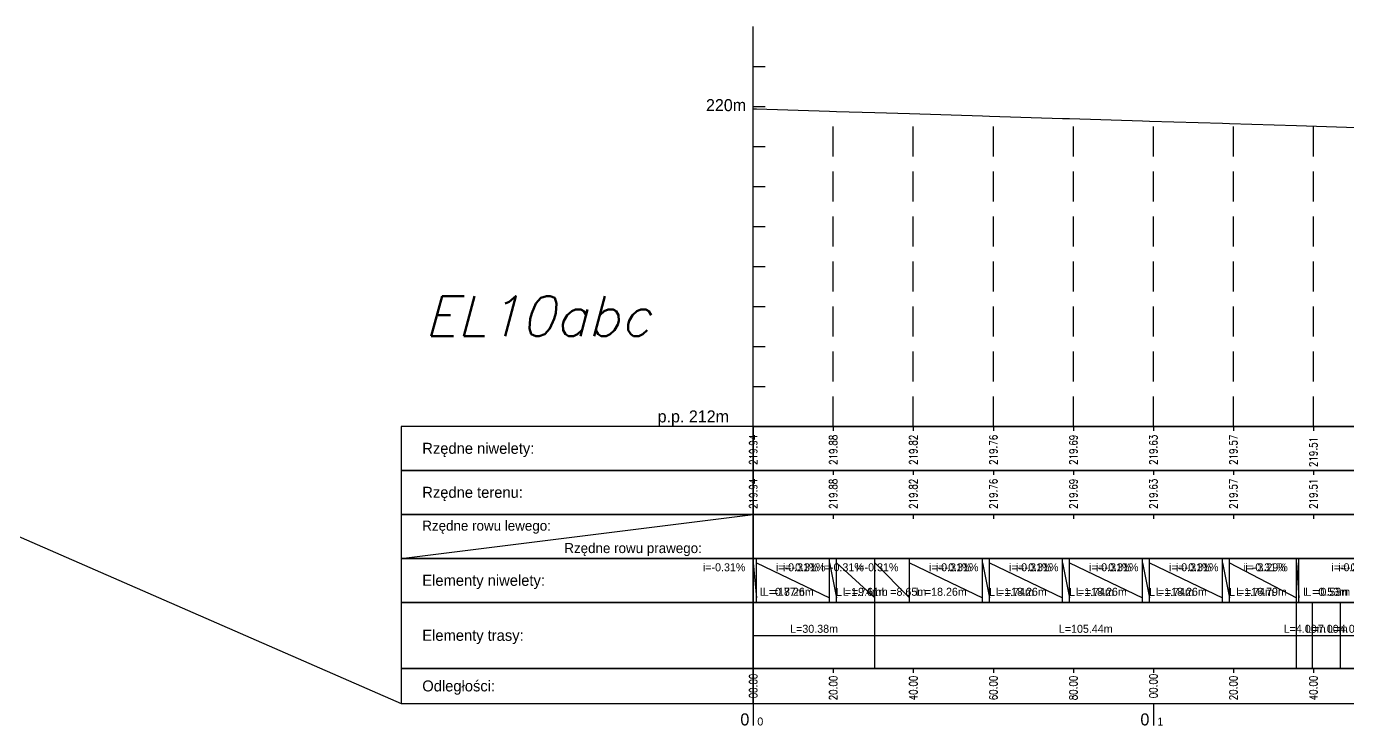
# Model space of a CAD drawing. Header units: metres. Extents: x 7399493 to 7407015, y 5696902 to 5712236.
# Drawn here: x 7405415.4 to 7405745.7, y 5699273.5 to 5699448.3 of the extents above; entities that cross this region are included whole.
import ezdxf

# ---------------------------------------------------------------- set-up
doc = ezdxf.new("R2010")
doc.units = ezdxf.units.M
doc.linetypes.add('DASHED', pattern=[0.75, 0.5, -0.25])
for name, color, linetype in [('pomoc', 140, 'Continuous'), ('PR_0', 7, 'Continuous'), ('PR_istniejacy_teren', 7, 'Continuous')]:
    doc.layers.add(name, color=color, linetype=linetype)
doc.styles.add('simplex 0.80', font='simplex.shx', dxfattribs={"width": 0.8})
doc.styles.add('Standard poch.', font='simplex.shx', dxfattribs={"oblique": 15})

# ---------------------------------------------------------------- blocks, each defined once
blk = doc.blocks.new('*U237')
at = {"layer": 'PR_0', "color": 1, "linetype": 'Continuous', "lineweight": -3, "char_height": 2}
for s, insert, attachment_point in [('i=-0.31%', (7403729.14, 5699639.23), 9), ('i=-0.31%', (7403747.4, 5699639.23), 9), ('i=-0.31%', (7403749.14, 5699639.23), 9), ('i=-0.31%', (7403758.75, 5699639.23), 9), ('i=-0.31%', (7403767.4, 5699639.23), 9), ('i=-0.31%', (7403785.66, 5699639.23), 9), ('i=-0.31%', (7403787.4, 5699639.23), 9), ('i=-0.31%', (7403805.66, 5699639.23), 9), ('i=-0.31%', (7403807.4, 5699639.23), 9), ('i=-0.31%', (7403825.66, 5699639.23), 9), ('i=-0.31%', (7403827.4, 5699639.23), 9), ('i=-0.31%', (7403845.66, 5699639.23), 9), ('i=-0.31%', (7403847.4, 5699639.23), 9), ('i=-0.31%', (7403864.19, 5699639.23), 9), ('i=-3.29%', (7403864.72, 5699639.23), 9), ('i=-0.31%', (7403886.24, 5699639.23), 9), ('i=-0.31%', (7403887.98, 5699639.23), 9), ('i=2.71%', (7403884.16, 5699639.23), 7), ('i=-0.38%', (7403906.24, 5699639.23), 9), ('i=-0.38%', (7403907.98, 5699639.23), 9), ('i=-0.49%', (7403926.24, 5699639.23), 9), ('i=-0.49%', (7403927.98, 5699639.23), 9), ('i=-0.62%', (7403929.72, 5699639.23), 9), ('i=-0.62%', (7403947.98, 5699639.23), 9), ('i=-0.75%', (7403949.72, 5699639.23), 9), ('i=-0.75%', (7403967.98, 5699639.23), 9), ('i=-0.87%', (7403986.24, 5699639.23), 9), ('i=-0.87%', (7403987.98, 5699639.23), 9), ('i=-1.03%', (7404006.24, 5699639.23), 9), ('i=-1.03%', (7404007.98, 5699639.23), 9), ('i=-1.16%', (7404022.79, 5699639.23), 9), ('i=-1.16%', (7404028.03, 5699639.23), 9), ('i=0.05%', (7404028.29, 5699639.23), 7), ('i=0.05%', (7404029.79, 5699639.23), 7), ('i=-1.29%', (7404041.07, 5699639.23), 9), ('i=-1.29%', (7404048.03, 5699639.23), 9), ('i=-1.42%', (7404061.07, 5699639.23), 9), ('i=-1.42%', (7404064.03, 5699639.23), 9), ('i=-2.60%', (7404068.03, 5699639.23), 9), ('i=-1.42%', (7404068.07, 5699639.23), 9), ('i=-1.53%', (7404086.33, 5699639.23), 9), ('i=-1.53%', (7404088.07, 5699639.23), 9), ('i=-1.60%', (7404106.33, 5699639.23), 9), ('i=-1.60%', (7404108.07, 5699639.23), 9), ('i=-1.60%', (7404109.81, 5699639.23), 9), ('i=-1.60%', (7404128.07, 5699639.23), 9), ('i=-1.60%', (7404129.81, 5699639.23), 9), ('i=-1.60%', (7404148.07, 5699639.23), 9), ('i=-1.60%', (7404166.33, 5699639.23), 9), ('i=-1.60%', (7404168.07, 5699639.23), 9), ('i=-1.60%', (7404186.33, 5699639.23), 9), ('i=-1.60%', (7404188.07, 5699639.23), 9), ('i=-1.60%', (7404206.33, 5699639.23), 9), ('i=-1.60%', (7404208.07, 5699639.23), 9), ('i=-1.51%', (7404226.33, 5699639.23), 9), ('i=-1.51%', (7404228.07, 5699639.23), 9), ('i=-1.34%', (7404246.33, 5699639.23), 9), ('i=-1.34%', (7404248.07, 5699639.23), 9), ('i=-1.15%', (7404266.33, 5699639.23), 9), ('i=-1.15%', (7404268.07, 5699639.23), 9), ('i=-0.96%', (7404286.33, 5699639.23), 9), ('i=-0.96%', (7404288.07, 5699639.23), 9), ('i=-0.75%', (7404291.62, 5699639.23), 9), ('L =0.77m', (7403732.74, 5699633.1), 7), ('L =18.26m', (7403733.51, 5699633.1), 7), ('L =1.74m', (7403751.77, 5699633.1), 7), ('L =9.61m', (7403753.51, 5699633.1), 7), ('L =8.65m', (7403763.12, 5699633.1), 7), ('L =18.26m', (7403771.77, 5699633.1), 7), ('L =1.74m', (7403790.03, 5699633.1), 7), ('L =18.26m', (7403791.77, 5699633.1), 7), ('L =1.74m', (7403810.03, 5699633.1), 7), ('L =18.26m', (7403811.77, 5699633.1), 7), ('L =1.74m', (7403830.03, 5699633.1), 7), ('L =18.26m', (7403831.77, 5699633.1), 7), ('L =1.74m', (7403850.03, 5699633.1), 7), ('L =16.79m', (7403851.77, 5699633.1), 7), ('L =0.53m', (7403868.57, 5699633.1), 7), ('L =0.53m', (7403880.32, 5699633.1), 9), ('L =7.05m', (7403883.57, 5699633.1), 7), ('L =1.74m', (7403890.62, 5699633.1), 7), ('L =18.26m', (7403892.36, 5699633.1), 7), ('L =1.74m', (7403910.62, 5699633.1), 7), ('L =18.26m', (7403912.36, 5699633.1), 7), ('L =1.74m', (7403930.62, 5699633.1), 7), ('L =1.74m', (7403932.36, 5699633.1), 7), ('L =18.26m', (7403934.1, 5699633.1), 7), ('L =1.74m', (7403952.36, 5699633.1), 7), ('L =18.26m', (7403954.1, 5699633.1), 7), ('L =18.26m', (7403972.36, 5699633.1), 7), ('L =1.74m', (7403990.62, 5699633.1), 7), ('L =18.26m', (7403992.36, 5699633.1), 7), ('L =1.74m', (7404010.62, 5699633.1), 7), ('L =14.81m', (7404012.36, 5699633.1), 7), ('L =1.51m', (7404025.42, 5699633.1), 9), ('L =2.49m', (7404027.91, 5699633.1), 9), ('L =1.24m', (7404031.16, 5699633.1), 7), ('L =13.04m', (7404032.4, 5699633.1), 7), ('L =6.96m', (7404045.45, 5699633.1), 7), ('L =13.04m', (7404052.4, 5699633.1), 7), ('L =2.96m', (7404065.45, 5699633.1), 7), ('L =4.00m', (7404068.4, 5699633.1), 7), ('L =0.05m', (7404072.4, 5699633.1), 7), ('L =18.26m', (7404072.45, 5699633.1), 7), ('L =1.74m', (7404090.71, 5699633.1), 7), ('L =18.26m', (7404092.45, 5699633.1), 7), ('L =1.74m', (7404110.71, 5699633.1), 7), ('L =1.74m', (7404112.45, 5699633.1), 7), ('L =18.26m', (7404114.19, 5699633.1), 7), ('L =1.74m', (7404132.45, 5699633.1), 7), ('L =18.26m', (7404134.19, 5699633.1), 7), ('L =18.26m', (7404152.45, 5699633.1), 7), ('L =1.74m', (7404170.71, 5699633.1), 7), ('L =18.26m', (7404172.45, 5699633.1), 7), ('L =1.74m', (7404190.71, 5699633.1), 7), ('L =18.26m', (7404192.45, 5699633.1), 7), ('L =1.74m', (7404210.71, 5699633.1), 7), ('L =18.26m', (7404212.45, 5699633.1), 7), ('L =1.74m', (7404230.71, 5699633.1), 7), ('L =18.26m', (7404232.45, 5699633.1), 7), ('L =1.74m', (7404250.71, 5699633.1), 7), ('L =18.26m', (7404252.45, 5699633.1), 7), ('L =1.74m', (7404270.71, 5699633.1), 7), ('L =18.26m', (7404272.45, 5699633.1), 7), ('L =1.74m', (7404290.71, 5699633.1), 7), ('L =3.55m', (7404292.45, 5699633.1), 7)]:
    blk.add_mtext(s, dxfattribs=dict(at, insert=insert, attachment_point=attachment_point))
blk = doc.blocks.new('*U236')
at = {"layer": 'pomoc', "color": 1, "linetype": 'Continuous', "lineweight": -3, "char_height": 2, "attachment_point": 8}
for s, insert in [('L=30.38m', (7403746.31, 5699623.85)), ('L=105.44m', (7403814.22, 5699623.85)), ('L=4.00m', (7403868.94, 5699623.85)), ('L=7.00m', (7403874.44, 5699623.85)), ('L=4.00m', (7403879.94, 5699623.85)), ('L=143.60m', (7403953.74, 5699623.85)), ('L=4.00m', (7404027.54, 5699623.85)), ('L=37.24m', (7404048.16, 5699623.85)), ('L=4.00m', (7404068.78, 5699623.85)), ('L=223.60m', (7404182.58, 5699623.85))]:
    blk.add_mtext(s, dxfattribs=dict(at, insert=insert))

msp = doc.modelspace()

# ---------------------------------------------------------------- linework, layer by layer
at = {"layer": 'pomoc', "color": 7, "linetype": 'Continuous', "lineweight": -3}
for p, q in [((7405597.14, 5699348.3), (7405597.14, 5699448.3)), ((7405597.14, 5699438.3), (7405600.14, 5699438.3)), ((7405597.14, 5699428.3), (7405600.14, 5699428.3)), ((7405597.14, 5699418.3), (7405600.14, 5699418.3)), ((7405597.14, 5699408.3), (7405600.14, 5699408.3)), ((7405597.14, 5699398.3), (7405600.14, 5699398.3)), ((7405597.14, 5699388.3), (7405600.14, 5699388.3)), ((7405597.14, 5699378.3), (7405600.14, 5699378.3)), ((7405597.14, 5699368.3), (7405600.14, 5699368.3)), ((7405597.14, 5699358.3), (7405600.14, 5699358.3)), ((7405597.14, 5699348.3), (7406160.39, 5699348.3)), ((7405597.14, 5699337.3), (7405597.14, 5699336.2)), ((7405617.14, 5699337.3), (7405617.14, 5699336.2)), ((7405637.14, 5699337.3), (7405637.14, 5699336.2)), ((7405657.14, 5699337.3), (7405657.14, 5699336.2)), ((7405677.14, 5699337.3), (7405677.14, 5699336.2)), ((7405697.14, 5699337.3), (7405697.14, 5699336.2)), ((7405717.14, 5699337.3), (7405717.14, 5699336.2)), ((7405737.14, 5699337.3), (7405737.14, 5699336.2)), ((7405509.14, 5699315.3), (7405597.14, 5699326.3)), ((7405597.14, 5699326.3), (7405597.14, 5699325.2)), ((7405617.14, 5699326.3), (7405617.14, 5699325.2)), ((7405637.14, 5699326.3), (7405637.14, 5699325.2)), ((7405657.14, 5699326.3), (7405657.14, 5699325.2)), ((7405677.14, 5699326.3), (7405677.14, 5699325.2)), ((7405697.14, 5699326.3), (7405697.14, 5699325.2)), ((7405717.14, 5699326.3), (7405717.14, 5699325.2)), ((7405737.14, 5699326.3), (7405737.14, 5699325.2)), ((7405597.14, 5699287.8), (7405597.14, 5699286.7)), ((7405617.14, 5699287.8), (7405617.14, 5699286.7)), ((7405637.14, 5699287.8), (7405637.14, 5699286.7)), ((7405657.14, 5699287.8), (7405657.14, 5699286.7)), ((7405677.14, 5699287.8), (7405677.14, 5699286.7)), ((7405697.14, 5699287.8), (7405697.14, 5699286.7)), ((7405717.14, 5699287.8), (7405717.14, 5699286.7)), ((7405737.14, 5699287.8), (7405737.14, 5699286.7)), ((7405597.14, 5699279), (7405597.14, 5699273.5)), ((7405697.14, 5699279), (7405697.14, 5699273.5))]:
    msp.add_line(p, q, dxfattribs=at)
at = {"layer": 'pomoc', "color": 7, "linetype": 'DASHED', "lineweight": -3, "ltscale": 15}
for p, q in [((7405597.14, 5699348.3), (7405597.14, 5699427.71)), ((7405617.14, 5699348.3), (7405617.14, 5699427.09)), ((7405637.14, 5699348.3), (7405637.14, 5699426.48)), ((7405657.14, 5699348.3), (7405657.14, 5699425.86)), ((7405677.14, 5699348.3), (7405677.14, 5699425.24)), ((7405697.14, 5699348.3), (7405697.14, 5699424.62)), ((7405717.14, 5699348.3), (7405717.14, 5699424)), ((7405737.14, 5699348.3), (7405737.14, 5699423.39))]:
    msp.add_line(p, q, dxfattribs=at)
at = {"layer": 'pomoc', "color": 4, "linetype": 'Continuous', "lineweight": 25}
msp.add_line((7405303.88, 5699368.63), (7405509.14, 5699279), dxfattribs=at)
at = {"layer": 'pomoc', "color": 1, "linetype": 'Continuous', "lineweight": -3}
for p, q in [((7405597.14, 5699348.3), (7405597.14, 5699347.2)), ((7405617.14, 5699348.3), (7405617.14, 5699347.2)), ((7405637.14, 5699348.3), (7405637.14, 5699347.2)), ((7405657.14, 5699348.3), (7405657.14, 5699347.2)), ((7405677.14, 5699348.3), (7405677.14, 5699347.2)), ((7405697.14, 5699348.3), (7405697.14, 5699347.2)), ((7405717.14, 5699348.3), (7405717.14, 5699347.2)), ((7405737.14, 5699348.3), (7405737.14, 5699347.2)), ((7405597.14, 5699326.3), (7405597.14, 5699325.2)), ((7405617.14, 5699326.3), (7405617.14, 5699325.2)), ((7405637.14, 5699326.3), (7405637.14, 5699325.2)), ((7405657.14, 5699326.3), (7405657.14, 5699325.2)), ((7405677.14, 5699326.3), (7405677.14, 5699325.2)), ((7405697.14, 5699326.3), (7405697.14, 5699325.2)), ((7405717.14, 5699326.3), (7405717.14, 5699325.2)), ((7405737.14, 5699326.3), (7405737.14, 5699325.2)), ((7405597.14, 5699304.3), (7405597.14, 5699315.3)), ((7405597.14, 5699314.2), (7405597.91, 5699305.4)), ((7405597.91, 5699304.3), (7405597.91, 5699315.3)), ((7405597.91, 5699314.2), (7405616.17, 5699305.4)), ((7405616.17, 5699304.3), (7405616.17, 5699315.3)), ((7405616.17, 5699314.2), (7405617.91, 5699305.4)), ((7405617.91, 5699304.3), (7405617.91, 5699315.3)), ((7405617.91, 5699314.2), (7405627.52, 5699305.4)), ((7405627.52, 5699304.3), (7405627.52, 5699315.3)), ((7405627.52, 5699314.2), (7405636.17, 5699305.4)), ((7405636.17, 5699304.3), (7405636.17, 5699315.3)), ((7405636.17, 5699314.2), (7405654.43, 5699305.4)), ((7405654.43, 5699304.3), (7405654.43, 5699315.3)), ((7405654.43, 5699314.2), (7405656.17, 5699305.4)), ((7405656.17, 5699304.3), (7405656.17, 5699315.3)), ((7405656.17, 5699314.2), (7405674.43, 5699305.4)), ((7405674.43, 5699304.3), (7405674.43, 5699315.3)), ((7405674.43, 5699314.2), (7405676.17, 5699305.4)), ((7405676.17, 5699304.3), (7405676.17, 5699315.3)), ((7405676.17, 5699314.2), (7405694.43, 5699305.4)), ((7405694.43, 5699304.3), (7405694.43, 5699315.3)), ((7405694.43, 5699314.2), (7405696.17, 5699305.4)), ((7405696.17, 5699304.3), (7405696.17, 5699315.3)), ((7405696.17, 5699314.2), (7405714.43, 5699305.4)), ((7405714.43, 5699304.3), (7405714.43, 5699315.3)), ((7405714.43, 5699314.2), (7405716.17, 5699305.4)), ((7405716.17, 5699304.3), (7405716.17, 5699315.3)), ((7405716.17, 5699314.2), (7405732.96, 5699305.4)), ((7405732.96, 5699304.3), (7405732.96, 5699315.3)), ((7405732.96, 5699314.2), (7405733.49, 5699305.4)), ((7405733.49, 5699304.3), (7405733.49, 5699315.3)), ((7405597.14, 5699287.8), (7405597.14, 5699304.3)), ((7405627.52, 5699287.8), (7405627.52, 5699304.3)), ((7405732.96, 5699287.8), (7405732.96, 5699304.3)), ((7405736.96, 5699287.8), (7405736.96, 5699304.3)), ((7405743.96, 5699287.8), (7405743.96, 5699304.3)), ((7405597.14, 5699296.05), (7405627.52, 5699296.05)), ((7405627.52, 5699296.05), (7405732.96, 5699296.05)), ((7405732.96, 5699296.05), (7405736.96, 5699296.05)), ((7405736.96, 5699296.05), (7405743.96, 5699296.05)), ((7405743.96, 5699296.05), (7405747.96, 5699296.05))]:
    msp.add_line(p, q, dxfattribs=at)
at = {"layer": 'pomoc', "color": 7, "linetype": 'Continuous', "lineweight": -3}
for points in [[(7405597.14, 5699337.3), (7405597.14, 5699348.3), (7405509.14, 5699348.3), (7405509.14, 5699337.3)], [(7405597.14, 5699337.3), (7406157.14, 5699337.3), (7406157.14, 5699348.3), (7405597.14, 5699348.3)], [(7405597.14, 5699326.3), (7405597.14, 5699337.3), (7405509.14, 5699337.3), (7405509.14, 5699326.3)], [(7405597.14, 5699326.3), (7406157.14, 5699326.3), (7406157.14, 5699337.3), (7405597.14, 5699337.3)], [(7405597.14, 5699315.3), (7405597.14, 5699326.3), (7405509.14, 5699326.3), (7405509.14, 5699315.3)], [(7405597.14, 5699315.3), (7405597.14, 5699326.3), (7405509.14, 5699326.3), (7405509.14, 5699315.3)], [(7405597.14, 5699315.3), (7406157.14, 5699315.3), (7406157.14, 5699326.3), (7405597.14, 5699326.3)], [(7405597.14, 5699315.3), (7406157.14, 5699315.3), (7406157.14, 5699326.3), (7405597.14, 5699326.3)], [(7405597.14, 5699304.3), (7405597.14, 5699315.3), (7405509.14, 5699315.3), (7405509.14, 5699304.3)], [(7405597.14, 5699304.3), (7406157.14, 5699304.3), (7406157.14, 5699315.3), (7405597.14, 5699315.3)], [(7405597.14, 5699287.8), (7405597.14, 5699304.3), (7405509.14, 5699304.3), (7405509.14, 5699287.8)], [(7405597.14, 5699287.8), (7406157.14, 5699287.8), (7406157.14, 5699304.3), (7405597.14, 5699304.3)], [(7405597.14, 5699279), (7405597.14, 5699287.8), (7405509.14, 5699287.8), (7405509.14, 5699279)], [(7405597.14, 5699279), (7406157.14, 5699279), (7406157.14, 5699287.8), (7405597.14, 5699287.8)]]:
    msp.add_3dface(points, dxfattribs=at)
at = {"layer": 'PR_istniejacy_teren', "color": 7, "linetype": 'Continuous', "lineweight": -3, "ltscale": 4}
for p, q in [((7405597.14, 5699427.71), (7405597.91, 5699427.69)), ((7405597.91, 5699427.69), (7405616.17, 5699427.12)), ((7405616.17, 5699427.12), (7405617.91, 5699427.07)), ((7405617.91, 5699427.07), (7405627.52, 5699426.77)), ((7405627.52, 5699426.77), (7405636.17, 5699426.51)), ((7405636.17, 5699426.51), (7405654.43, 5699425.94)), ((7405654.43, 5699425.94), (7405656.17, 5699425.89)), ((7405656.17, 5699425.89), (7405674.43, 5699425.32)), ((7405674.43, 5699425.32), (7405676.17, 5699425.27)), ((7405676.17, 5699425.27), (7405694.43, 5699424.71)), ((7405694.43, 5699424.71), (7405696.17, 5699424.65)), ((7405696.17, 5699424.65), (7405714.43, 5699424.09)), ((7405714.43, 5699424.09), (7405716.17, 5699424.03)), ((7405716.17, 5699424.03), (7405732.96, 5699423.52)), ((7405732.96, 5699423.52), (7405747.96, 5699423.07))]:
    msp.add_line(p, q, dxfattribs=at)

# ---------------------------------------------------------------- block references
at = {"layer": 'pomoc', "color": 30, "linetype": 'Continuous', "lineweight": -3}
for name in ['*U237', '*U236']:
    msp.add_blockref(name, (1866.02, -327.18), dxfattribs=at)

# ---------------------------------------------------------------- texts
at = {"layer": 'pomoc', "style": 'Standard poch.', "oblique": 15}
msp.add_text('EL10abc', height=10, dxfattribs=at).set_placement((7405514.93, 5699370.89))
at = {"layer": 'pomoc', "color": 2, "linetype": 'Continuous', "lineweight": -3, "char_height": 3}
for s, insert, attachment_point in [('220m', (7405595.34, 5699428.6), 6), ('p.p. 212m', (7405582.14, 5699352.3), 2)]:
    msp.add_mtext(s, dxfattribs=dict(at, insert=insert, attachment_point=attachment_point))
at = {"layer": 'pomoc', "color": 1, "linetype": 'Continuous', "lineweight": -3, "char_height": 2, "rotation": 90, "style": 'simplex 0.80'}
for s, insert, attachment_point in [('219.94', (7405597.14, 5699346.22), 6), ('219.88', (7405617.14, 5699346.22), 6), ('219.82', (7405637.14, 5699346.22), 6), ('219.76', (7405657.14, 5699346.22), 6), ('219.69', (7405677.14, 5699346.22), 6), ('219.63', (7405697.14, 5699346.22), 6), ('219.57', (7405717.14, 5699346.22), 6), ('219.51', (7405737.14, 5699345.67), 6), ('219.94', (7405597.14, 5699335.22), 6), ('219.88', (7405617.14, 5699335.22), 6), ('219.82', (7405637.14, 5699335.22), 6), ('219.76', (7405657.14, 5699335.22), 6), ('219.69', (7405677.14, 5699335.22), 6), ('219.63', (7405697.14, 5699335.22), 6), ('219.57', (7405717.14, 5699335.22), 6), ('219.51', (7405737.14, 5699335.22), 6), ('00.00', (7405597.14, 5699283.4), 5), ('00.00', (7405697.14, 5699283.4), 5), ('20.00', (7405617.14, 5699282.9), 5), ('40.00', (7405637.14, 5699282.9), 5), ('60.00', (7405657.14, 5699282.9), 5), ('80.00', (7405677.14, 5699282.9), 5), ('20.00', (7405717.14, 5699282.9), 5), ('40.00', (7405737.14, 5699282.9), 5)]:
    msp.add_mtext(s, dxfattribs=dict(at, insert=insert, attachment_point=attachment_point))
at = {"layer": 'pomoc', "color": 7, "linetype": 'Continuous', "lineweight": -3, "attachment_point": 4}
for s, insert, char_height in [('Rzędne niwelety:', (7405514.39, 5699342.4), 2.75), ('Rzędne terenu:', (7405514.39, 5699331.4), 2.75), ('Rzędne rowu lewego:', (7405514.39, 5699323.1), 2.5), ('Elementy niwelety:', (7405514.39, 5699309.4), 2.75), ('Elementy trasy:', (7405514.39, 5699295.65), 2.75), ('Odległości:', (7405514.39, 5699283), 2.75)]:
    msp.add_mtext(s, dxfattribs=dict(at, insert=insert, char_height=char_height))
at = {"layer": 'pomoc', "color": 1, "linetype": 'Continuous', "lineweight": -3}
for s, insert, char_height, attachment_point in [('Rzędne rowu prawego:', (7405549.89, 5699317.5), 2.5, 4), ('0', (7405596.14, 5699273.5), 3, 9), ('0', (7405696.14, 5699273.5), 3, 9), ('0', (7405598.14, 5699273.5), 2, 7), ('1', (7405698.14, 5699273.5), 2, 7)]:
    msp.add_mtext(s, dxfattribs=dict(at, insert=insert, char_height=char_height, attachment_point=attachment_point))

doc.saveas('drawing.dxf')
